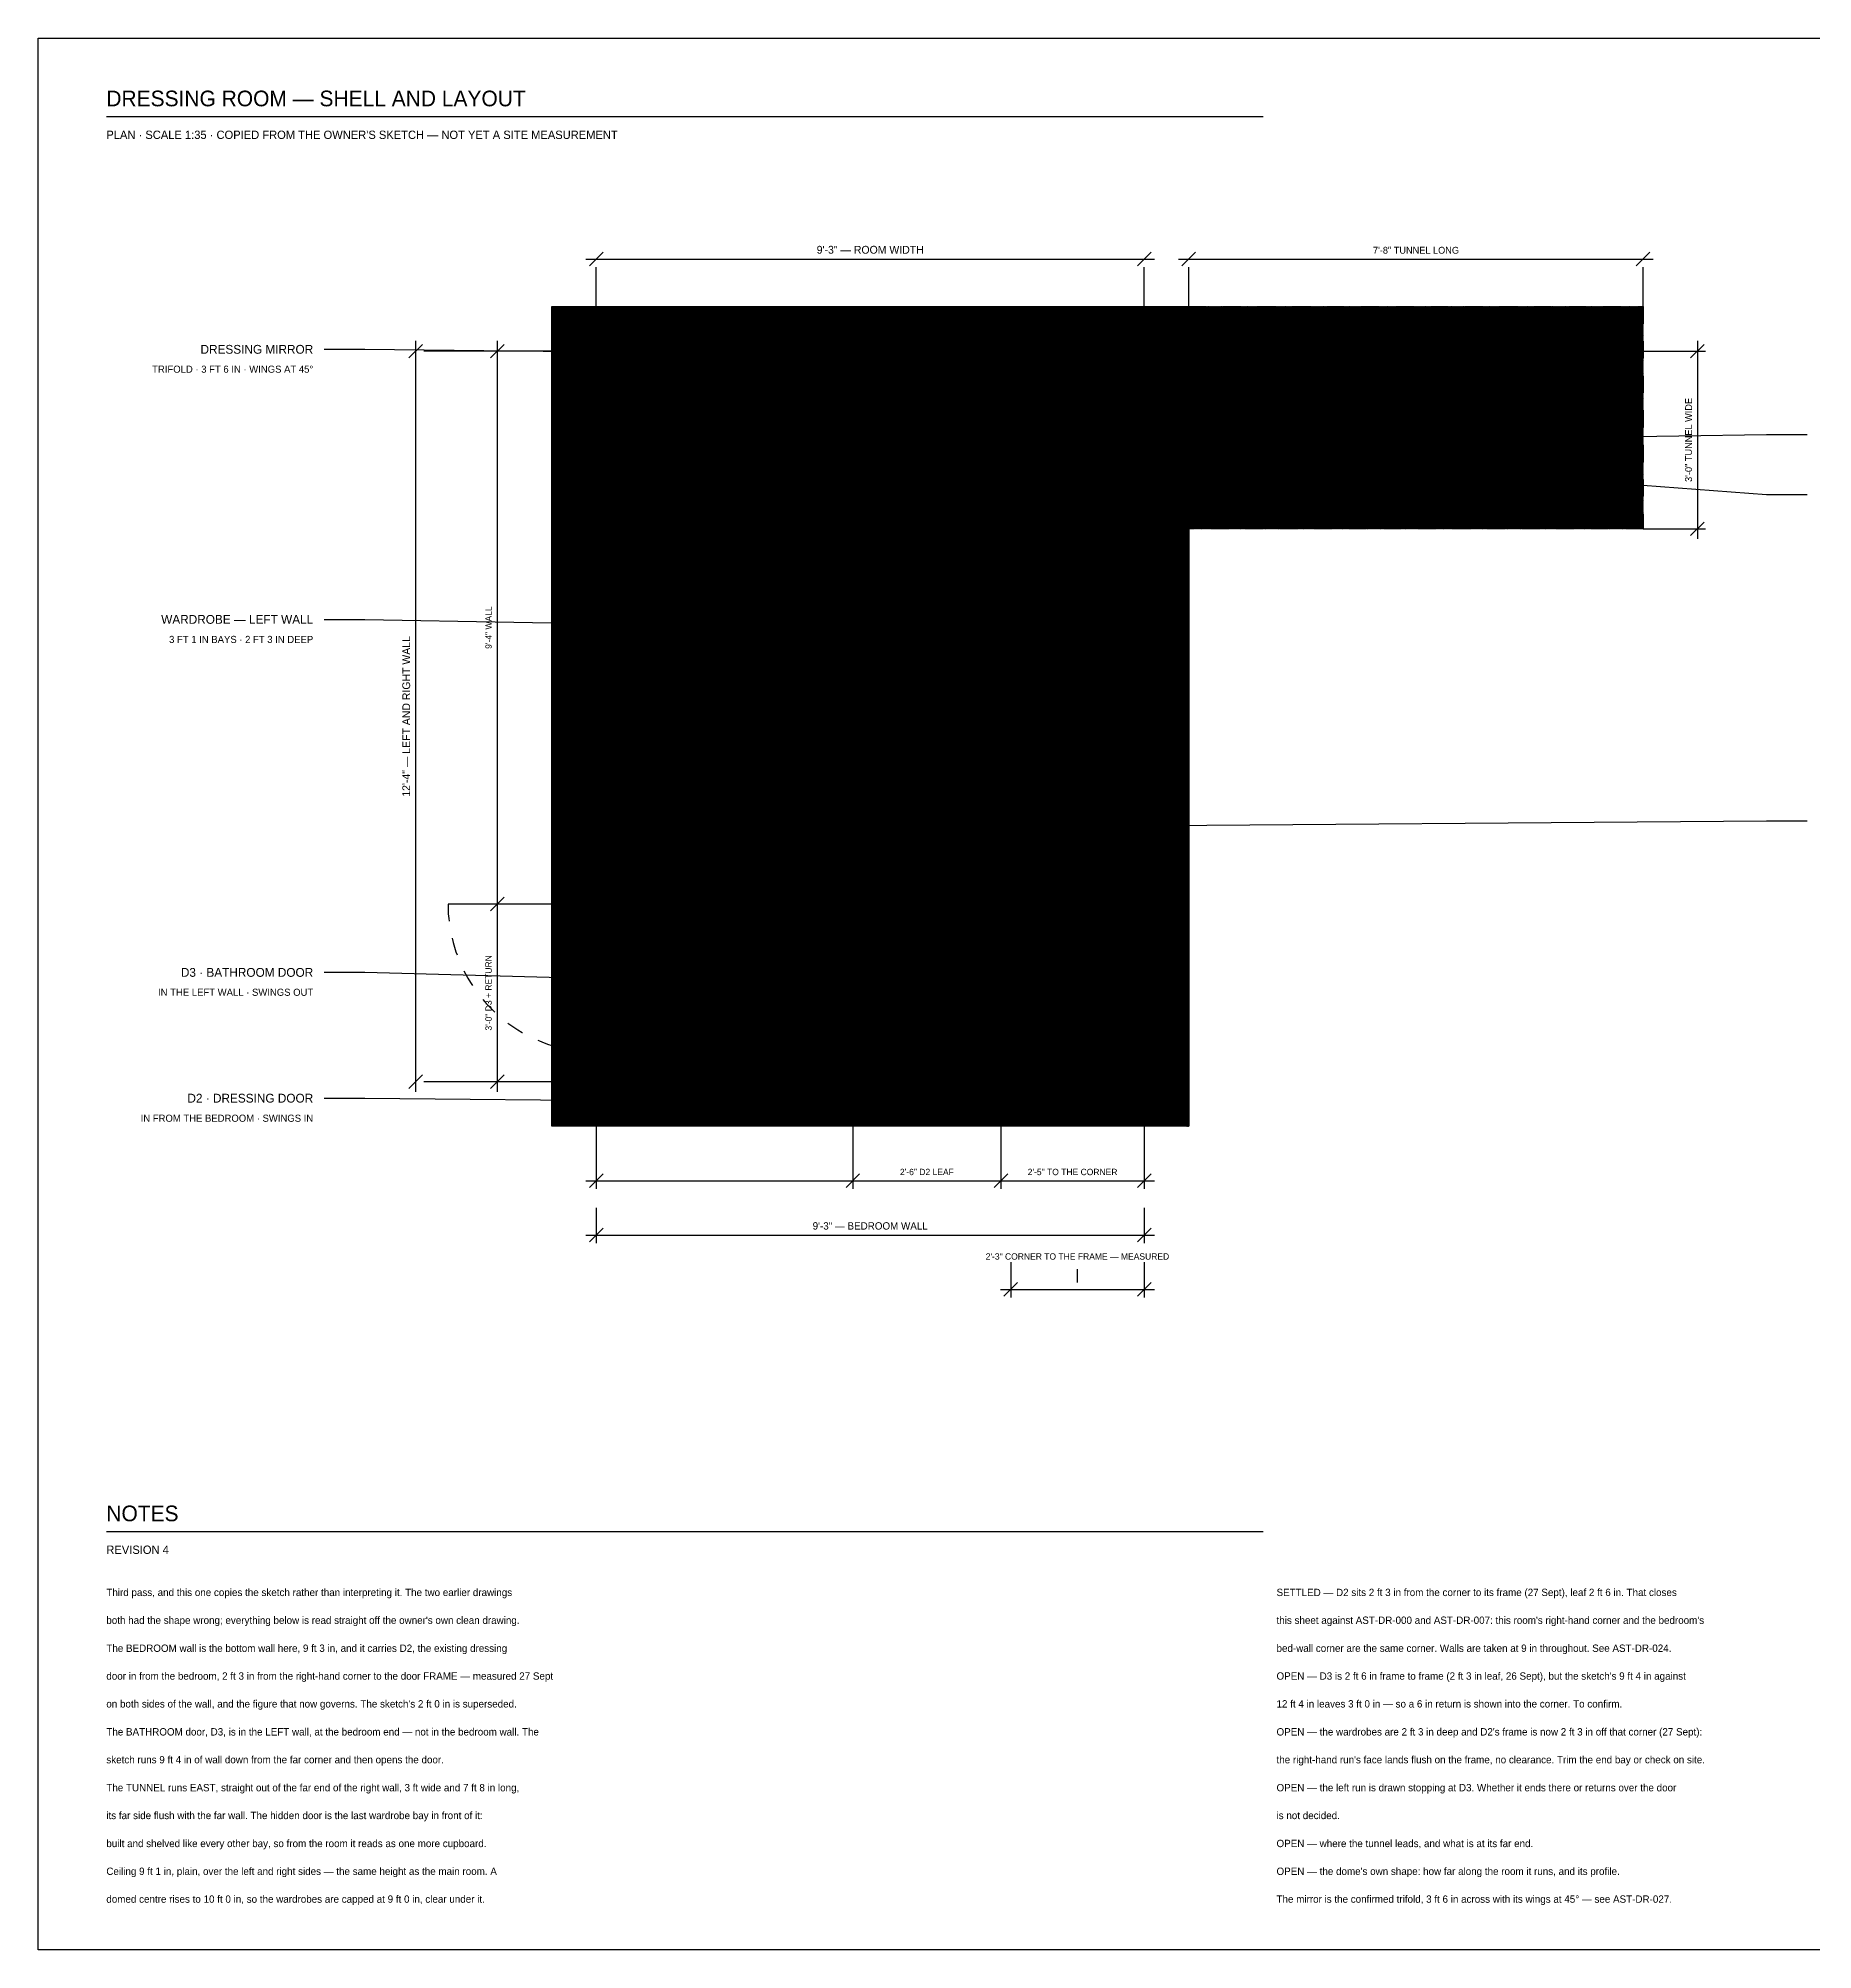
# Model space of a CAD drawing. Header units: inches. Extents: x 0.3 to 16.2, y 0.3 to 11.4.
# Drawn here: x 0.31 to 10.58, y 0.31 to 11.38 of the extents above; entities that cross this region are included whole.
import ezdxf
from ezdxf.enums import TextEntityAlignment as Align

# ---------------------------------------------------------------- set-up
doc = ezdxf.new("R2010")
doc.units = ezdxf.units.IN
doc.header["$LTSCALE"] = 0.009843
doc.header["$MEASUREMENT"] = 0
doc.linetypes.add('DASHED', pattern=[0.6, 0.5, -0.1])
for name, color, linetype in [('DIMENSIONS', 1, 'Continuous'), ('GEOMETRY', 7, 'Continuous'), ('HATCH', 8, 'Continuous'), ('TEXT', 7, 'Continuous')]:
    doc.layers.add(name, color=color, linetype=linetype)

msp = doc.modelspace()

# ---------------------------------------------------------------- hatches: boundary and pattern name
at = {"layer": 'HATCH'}
h = msp.add_hatch(dxfattribs=at)
h.set_pattern_fill('ANSI31', scale=0.01574803)
h.paths.add_polyline_path([(3.286, 9.825), (6.972, 9.825), (6.972, 5.081), (3.286, 5.081), (3.286, 9.825)])
h = msp.add_hatch(dxfattribs=at)
h.set_pattern_fill('ANSI31', scale=0.015748031)
h.paths.add_polyline_path([(6.972, 9.825), (9.601, 9.825), (9.601, 8.539), (6.972, 8.539), (6.972, 9.825)])
h = msp.add_hatch(dxfattribs=at)
h.set_pattern_fill('ANSI31', scale=0.01574803)
h.paths.add_polyline_path([(3.543, 9.567), (6.714, 9.567), (6.714, 5.339), (3.543, 5.339), (3.543, 9.567)])
h = msp.add_hatch(dxfattribs=at)
h.set_pattern_fill('ANSI31', scale=0.01574803)
h.paths.add_polyline_path([(3.543, 9.567), (4.315, 9.567), (4.315, 6.367), (3.543, 6.367), (3.543, 9.567)])
h = msp.add_hatch(dxfattribs=at)
h.set_pattern_fill('ANSI31', scale=0.01574803)
h.paths.add_polyline_path([(5.943, 9.567), (6.714, 9.567), (6.714, 5.339), (5.943, 5.339), (5.943, 9.567)])

# ---------------------------------------------------------------- linework, layer by layer
at = {"layer": 'DIMENSIONS'}
for p, q in [((3.484, 10.1), (6.773, 10.1)), ((3.504, 10.061), (3.583, 10.139)), ((6.675, 10.061), (6.754, 10.139)), ((6.913, 10.1), (9.66, 10.1)), ((6.933, 10.061), (7.011, 10.139)), ((9.561, 10.061), (9.64, 10.139)), ((3.543, 9.824), (3.543, 10.053)), ((6.714, 9.824), (6.714, 10.053)), ((6.972, 9.824), (6.972, 10.053)), ((9.601, 9.824), (9.601, 10.053)), ((2.498, 9.626), (2.498, 5.28)), ((2.971, 9.626), (2.971, 5.28)), ((9.916, 9.626), (9.916, 8.48)), ((2.459, 9.528), (2.538, 9.606)), ((3.246, 9.567), (2.546, 9.567)), ((2.931, 9.528), (3.01, 9.606)), ((3.286, 9.567), (3.018, 9.567)), ((9.601, 9.567), (9.963, 9.567)), ((9.876, 9.528), (9.955, 9.606)), ((9.601, 8.539), (9.963, 8.539)), ((9.876, 8.5), (9.955, 8.578)), ((2.931, 6.327), (3.01, 6.406)), ((3.286, 6.367), (3.018, 6.367)), ((2.459, 5.299), (2.538, 5.378)), ((3.246, 5.339), (2.546, 5.339)), ((2.931, 5.299), (3.01, 5.378)), ((3.286, 5.339), (3.018, 5.339)), ((3.543, 5.081), (3.543, 4.719)), ((5.028, 5.081), (5.028, 4.719)), ((5.885, 5.081), (5.885, 4.719)), ((6.714, 5.081), (6.714, 4.719)), ((3.484, 4.766), (6.773, 4.766)), ((3.504, 4.727), (3.583, 4.806)), ((4.989, 4.727), (5.067, 4.806)), ((5.846, 4.727), (5.925, 4.806)), ((6.675, 4.727), (6.754, 4.806)), ((3.543, 4.609), (3.543, 4.404)), ((6.714, 4.609), (6.714, 4.404)), ((3.484, 4.451), (6.773, 4.451)), ((3.504, 4.412), (3.583, 4.491)), ((6.675, 4.412), (6.754, 4.491)), ((5.943, 4.294), (5.943, 4.089)), ((6.714, 4.294), (6.714, 4.089)), ((5.883, 4.136), (6.773, 4.136)), ((5.903, 4.097), (5.982, 4.176)), ((6.675, 4.097), (6.754, 4.176))]:
    msp.add_line(p, q, dxfattribs=at)
at = {"layer": 'DIMENSIONS', "linetype": 'DASHED'}
msp.add_line((6.328, 4.176), (6.328, 4.254), dxfattribs=at)
at = {"layer": 'GEOMETRY'}
for p, q in [((0.709, 10.925), (7.402, 10.925)), ((4.783, 9.516), (5.474, 9.516)), ((6.714, 8.539), (6.972, 8.539)), ((3.543, 8.5), (4.315, 8.5)), ((5.943, 8.51), (6.714, 8.51)), ((3.543, 7.433), (4.315, 7.433)), ((5.943, 7.453), (6.714, 7.453)), ((3.543, 6.367), (2.686, 6.367)), ((3.286, 6.367), (3.543, 6.367)), ((5.943, 6.396), (6.714, 6.396)), ((5.885, 5.339), (5.885, 6.196)), ((3.286, 5.51), (3.543, 5.51)), ((5.028, 5.339), (5.028, 5.081)), ((5.885, 5.339), (5.885, 5.081)), ((0.709, 2.736), (7.402, 2.736))]:
    msp.add_line(p, q, dxfattribs=at)
for points in [[(0.315, 11.378), (16.22, 11.378), (16.22, 0.315), (0.315, 0.315), (0.315, 11.378)], [(3.286, 9.825), (6.972, 9.825), (6.972, 5.081), (3.286, 5.081), (3.286, 9.825)], [(5.129, 9.544), (2.205, 9.576), (1.969, 9.576)], [(3.543, 9.567), (6.714, 9.567), (6.714, 5.339), (3.543, 5.339), (3.543, 9.567)], [(4.75, 9.516), (4.548, 9.315), (4.529, 9.335), (4.73, 9.536), (4.75, 9.516)], [(5.508, 9.516), (5.709, 9.315), (5.729, 9.335), (5.528, 9.536), (5.508, 9.516)], [(8.286, 9.053), (10.315, 9.084), (10.551, 9.084)], [(6.328, 9.038), (10.315, 8.738), (10.551, 8.738)], [(3.929, 7.981), (2.205, 8.012), (1.969, 8.012)], [(6.328, 6.818), (10.315, 6.849), (10.551, 6.849)], [(3.415, 5.938), (2.205, 5.97), (1.969, 5.97)], [(5.457, 5.21), (2.205, 5.241), (1.969, 5.241)]]:
    msp.add_lwpolyline(points, dxfattribs=at)
at = {"layer": 'GEOMETRY', "linetype": 'DASHED'}
for points in [[(6.972, 9.825), (9.601, 9.825), (9.601, 8.539), (6.972, 8.539), (6.972, 9.825)], [(4.315, 9.567), (4.315, 6.367)], [(5.943, 9.567), (5.943, 5.339)], [(5.943, 8.51), (6.714, 8.51)]]:
    msp.add_lwpolyline(points, dxfattribs=at)
for points in [[(2.686, 6.367), (2.686, 6.216), (2.726, 6.068), (2.801, 5.938), (2.876, 5.808), (2.984, 5.7), (3.115, 5.624), (3.245, 5.549), (3.393, 5.51), (3.543, 5.51)], [(5.885, 6.196), (5.735, 6.196), (5.587, 6.156), (5.457, 6.081), (5.326, 6.006), (5.218, 5.897), (5.143, 5.767), (5.068, 5.637), (5.028, 5.489), (5.028, 5.339)]]:
    msp.add_open_spline(points, degree=3, knots=[0, 0, 0, 0, 1, 1, 1, 2, 2, 2, 3, 3, 3, 3], dxfattribs=at)

# ---------------------------------------------------------------- texts
at = {"layer": 'TEXT'}
for s, height, p in [('DRESSING ROOM — SHELL AND LAYOUT', 0.09071, (0.709, 10.984)), ("PLAN · SCALE 1:35 · COPIED FROM THE OWNER'S SKETCH — NOT YET A SITE MEASUREMENT", 0.04819, (0.709, 10.795)), ('NOTES', 0.0907, (0.709, 2.795)), ('REVISION 4', 0.0482, (0.709, 2.606)), ('Third pass, and this one copies the sketch rather than interpreting it. The two earlier drawings', 0.04252, (0.709, 2.362)), ('SETTLED — D2 sits 2 ft 3 in from the corner to its frame (27 Sept), leaf 2 ft 6 in. That closes', 0.04252, (7.48, 2.362)), ("both had the shape wrong; everything below is read straight off the owner's own clean drawing.", 0.04252, (0.709, 2.201)), ("this sheet against AST-DR-000 and AST-DR-007: this room's right-hand corner and the bedroom's", 0.04252, (7.48, 2.201)), ('The BEDROOM wall is the bottom wall here, 9 ft 3 in, and it carries D2, the existing dressing', 0.04252, (0.709, 2.039)), ('bed-wall corner are the same corner. Walls are taken at 9 in throughout. See AST-DR-024.', 0.04252, (7.48, 2.039)), ('door in from the bedroom, 2 ft 3 in from the right-hand corner to the door FRAME — measured 27 Sept', 0.04252, (0.709, 1.878)), ("OPEN — D3 is 2 ft 6 in frame to frame (2 ft 3 in leaf, 26 Sept), but the sketch's 9 ft 4 in against", 0.04252, (7.48, 1.878)), ("on both sides of the wall, and the figure that now governs. The sketch's 2 ft 0 in is superseded.", 0.04252, (0.709, 1.717)), ('12 ft 4 in leaves 3 ft 0 in — so a 6 in return is shown into the corner. To confirm.', 0.04252, (7.48, 1.717)), ('The BATHROOM door, D3, is in the LEFT wall, at the bedroom end — not in the bedroom wall. The', 0.04252, (0.709, 1.555)), ("OPEN — the wardrobes are 2 ft 3 in deep and D2's frame is now 2 ft 3 in off that corner (27 Sept):", 0.04252, (7.48, 1.555)), ('sketch runs 9 ft 4 in of wall down from the far corner and then opens the door.', 0.04252, (0.709, 1.394)), ("the right-hand run's face lands flush on the frame, no clearance. Trim the end bay or check on site.", 0.04252, (7.48, 1.394)), ('The TUNNEL runs EAST, straight out of the far end of the right wall, 3 ft wide and 7 ft 8 in long,', 0.04252, (0.709, 1.232)), ('OPEN — the left run is drawn stopping at D3. Whether it ends there or returns over the door', 0.04252, (7.48, 1.232)), ('its far side flush with the far wall. The hidden door is the last wardrobe bay in front of it:', 0.04252, (0.709, 1.071)), ('is not decided.', 0.04252, (7.48, 1.071)), ('built and shelved like every other bay, so from the room it reads as one more cupboard.', 0.04252, (0.709, 0.909)), ('OPEN — where the tunnel leads, and what is at its far end.', 0.04252, (7.48, 0.909)), ('Ceiling 9 ft 1 in, plain, over the left and right sides — the same height as the main room. A', 0.04252, (0.709, 0.748)), ("OPEN — the dome's own shape: how far along the room it runs, and its profile.", 0.04252, (7.48, 0.748)), ('domed centre rises to 10 ft 0 in, so the wardrobes are capped at 9 ft 0 in, clear under it.', 0.04252, (0.709, 0.587)), ('The mirror is the confirmed trifold, 3 ft 6 in across with its wings at 45° — see AST-DR-027.', 0.04252, (7.48, 0.587))]:
    msp.add_text(s, height=height, dxfattribs=at).set_placement(p)
for s, height, p in [('9\'-3" — ROOM WIDTH', 0.04535, (5.129, 10.131)), ('7\'-8" TUNNEL LONG', 0.03969, (8.287, 10.131)), ('2\'-6" D2 LEAF', 0.03685, (5.457, 4.798)), ('2\'-5" TO THE CORNER', 0.03685, (6.3, 4.798)), ('9\'-3" — BEDROOM WALL', 0.04252, (5.129, 4.483)), ('2\'-3" CORNER TO THE FRAME — MEASURED', 0.03685, (6.328, 4.309))]:
    msp.add_text(s, height=height, dxfattribs=at).set_placement(p, align=Align.CENTER)
for s, height, p in [('DRESSING MIRROR', 0.05102, (1.906, 9.552)), ('TRIFOLD · 3 FT 6 IN · WINGS AT 45°', 0.0411, (1.906, 9.442)), ('WARDROBE — LEFT WALL', 0.05102, (1.906, 7.989)), ('3 FT 1 IN BAYS · 2 FT 3 IN DEEP', 0.0411, (1.906, 7.878)), ('D3 · BATHROOM DOOR', 0.05102, (1.906, 5.946)), ('IN THE LEFT WALL · SWINGS OUT', 0.0411, (1.906, 5.836)), ('D2 · DRESSING DOOR', 0.05102, (1.906, 5.218)), ('IN FROM THE BEDROOM · SWINGS IN', 0.0411, (1.906, 5.107))]:
    msp.add_text(s, height=height, dxfattribs=at).set_placement(p, align=Align.RIGHT)
for s, height, p in [('3\'-0" TUNNEL WIDE', 0.03969, (9.884, 9.053)), ('9\'-4" WALL', 0.0369, (2.939, 7.967)), ('12\'-4" — LEFT AND RIGHT WALL', 0.04535, (2.467, 7.453)), ('3\'-0" D3 + RETURN', 0.03685, (2.939, 5.853))]:
    msp.add_text(s, height=height, rotation=90, dxfattribs=at).set_placement(p, align=Align.CENTER)

doc.saveas('drawing.dxf')
